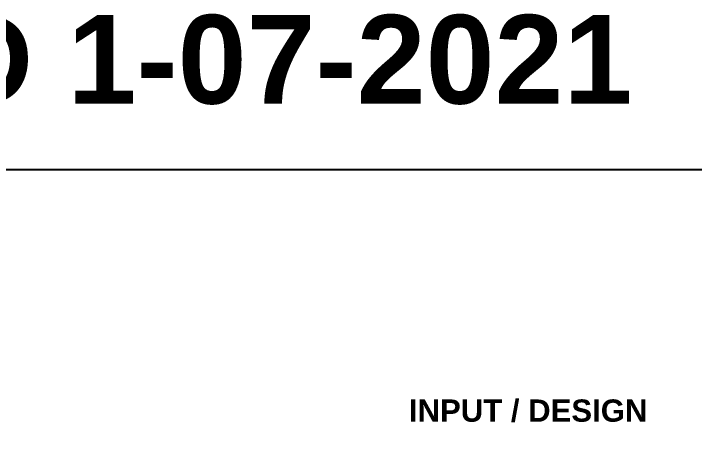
# Model space of a CAD drawing. Extents: x -663610 to -207124, y 70878 to 297551.
# Drawn here: x -257636 to -250529, y 83107 to 87528 of the extents above; entities that cross this region are included whole.
import ezdxf
from ezdxf.enums import TextEntityAlignment as Align

# ---------------------------------------------------------------- set-up
doc = ezdxf.new("R2010")
doc.units = 0
doc.header["$LTSCALE"] = 0.3
doc.layers.add('BASEMAP', color=7, linetype='CONTINUOUS')
doc.styles.add('WMF-Arial Unicode MS0', font='')
doc.styles.get('WMF-Arial Unicode MS0').set_extended_font_data('Arial Unicode MS', bold=True)

msp = doc.modelspace()

# ---------------------------------------------------------------- linework, layer by layer
at = {"layer": 'BASEMAP', "color": 152, "ltscale": 2, "true_color": 0x2776bb}
msp.add_lwpolyline([(-245787.2, 70878.3), (-269522.5, 70878.3), (-269522.5, 85901.3), (-245787.2, 85901.3)], close=True, dxfattribs=at)

# ---------------------------------------------------------------- texts
at = {"layer": 'BASEMAP', "color": 152, "lineweight": 0, "ltscale": 2, "true_color": 0x2776bb, "style": 'WMF-Arial Unicode MS0'}
msp.add_text('INPUT / DESIGN', height=232.433, dxfattribs=at).set_placement((-252264.7, 83270.1), align=Align.CENTER)
at = {"layer": 'BASEMAP', "color": 152, "ltscale": 2, "insert": (-257429.8, 87514.5), "char_height": 925.795, "width": 26017.586, "attachment_point": 2, "style": 'WMF-Arial Unicode MS0'}
msp.add_mtext('{\\fArial Unicode MS|b1|i0|c134|p32;UPDATED 1}-07-2021', dxfattribs=at)

doc.saveas('drawing.dxf')
